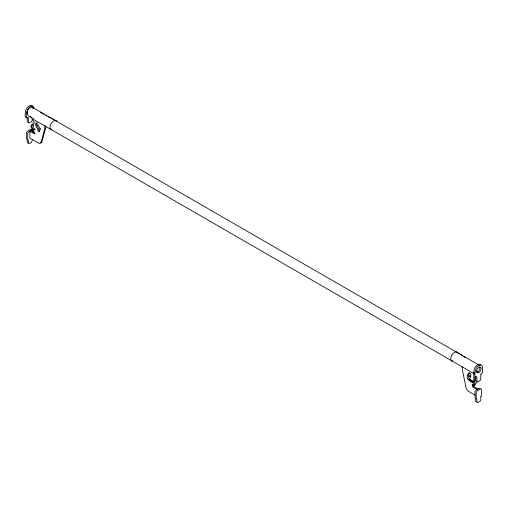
<?xml version="1.0" encoding="UTF-8"?>
<svg xmlns="http://www.w3.org/2000/svg" width="508" height="508" viewBox="0 0 508 508"><rect width="100%" height="100%" fill="white"/><g stroke="black" fill="none" stroke-linecap="round" stroke-linejoin="round"><path stroke-width="0.76" d="M33.191 119.234L33.331 132.105M468.3 377.793L468.325 375.012L469.538 372.885M472.256 385.693L472.707 386.956L477.202 389.553M32.277 118.256L32.201 120.491L31.598 121.539L29.096 122.98L28.492 122.638L28.315 117.621L26.6 118.015C25.673 113.671 27.007 106.312 32.569 106.045L34.093 107.607M32.271 139.783L31.591 142.265L29.108 143.701L28.499 143.339L28.315 139.992L27.724 139.719L27.724 133.445L28.677 131.934L31.471 130.219L32.512 130.01L32.969 130.416M34.792 121.844L34.868 123.317L36.633 127.584M474.897 381.178L474.656 380.365M469.455 379.07L470.795 376.434L470.745 373.704C467.843 370.389 465.9 378.631 468.351 379.895L469.119 379.73M40.551 129.686L40.665 128.194M474.809 384.854L477.075 381.876M469.544 376.441L470.3 375.92M32.614 124.168L31.318 124.93L30.867 125.87L33.204 132.27M32.982 124.974L31.947 125.59L31.782 126.492L33.985 131.921M33.458 108.623A4.496 2.597 -60 0 0 29.248 108.242A4.496 2.597 -60 0 0 27.572 114.484L28.683 116.091L31.445 117.685L31.909 117.412L30.251 116.459M44.888 125.984L44.812 128.365L41.154 142.037A4.242 2.445 60 0 1 38.259 142.932L29.896 138.106L29.896 131.299L30.797 130.785L35.293 133.375M25.698 117.494L25.4 117.323C24.473 112.979 25.806 105.62 31.369 105.353L32.302 105.874M34.696 129.934L35.16 129.889L34.69 128.689L34.227 128.734L34.227 129.356M471.945 381.445L472.872 381.984L472.872 382.607L471.938 382.06M36.671 122.942L36.22 123.203L36.22 124.473M480.809 364.814L479.876 364.3C476.733 364.166 474.637 367.5 473.907 370.186L473.774 386.391L472.726 385.451M457.568 352.704L462.432 355.492M456.248 351.942L479.088 365.106M31.915 106.972L56.699 121.304A5.118 2.953 -60 0 0 51.003 123.723A5.118 2.953 -60 0 0 51.752 129.864L32.41 118.84M40.259 112.274L43.593 114.198M45.593 115.354L46.927 116.122M48.26 116.891L49.587 117.659M463.639 356.673L464.972 357.441M476.091 371.1L477.749 372.053M50.432 129.102L452.59 361.29A5.118 2.953 -60 0 1 451.841 355.143A5.118 2.953 -60 0 1 457.537 352.723L49.905 117.361M27.896 122.288L27.292 121.945L27.14 117.646M476.402 381.235L475.799 380.886L475.647 376.587M474.186 385.75L474.809 385.591L474.809 377.044M478.104 389.033L473.608 386.436L473.158 385.655M29.896 131.299L34.709 133.922L34.379 132.372M475.272 395.243L468.846 391.528A4.242 2.445 60 0 1 465.95 387.293L462.286 369.392L462.216 366.928M451.301 360.502L474.231 373.888A1.632 0.94 -60 0 1 473.907 373.659L473.265 372.732M469.576 379.031L473.964 381.673M468.979 379.66L473.488 382.372M476.409 401.955L475.805 401.587L475.621 398.24L475.031 397.974L475.031 391.693L475.983 390.182L478.777 388.468L479.819 388.264L480.276 388.664M27.908 143.008L27.305 142.646L27.115 139.3L26.524 139.027L26.524 132.753L27.476 131.242L30.27 129.527L31.312 129.318L31.769 129.724M471.126 382.422L468.205 379.216M39.649 131.35L38.881 130.296M468.916 378.701L471.246 381.343M473.729 372.459L474.262 373.221M31.445 117.685L32.087 118.612A1.632 0.94 -60 0 0 33.331 118.535M468.243 374.167L469.856 376.688M38.341 124.689L39.675 128.568L39.573 131.839L38.291 131.42L37.02 127.826M38.64 129.546L37.205 125.063L37.122 122.682M36.22 125.101L36.303 125.578M45.783 126.067L45.714 127.845L42.05 141.516A4.242 2.445 60 0 1 40.424 142.818M479.603 366.833A3.181 1.835 -60 0 1 479.241 370.173A3.181 1.835 -60 0 1 476.529 372.154M27.61 113.252A3.924 2.267 -60 0 1 27.578 112.23M32.271 107.658A3.924 2.267 -60 0 1 32.804 108.198M480.885 374.218L480.708 379.432L480.104 380.479L477.596 381.927L476.993 381.578L476.815 376.568L475.107 376.955C474.18 372.618 475.513 365.252 481.07 364.992L482.6 366.554L482.6 372.631L480.885 374.218M480.885 396.583L480.695 400.152L480.092 401.212L477.609 402.647L477.006 402.279L476.815 398.932L476.231 398.666L476.231 392.386L477.183 390.874L480.524 388.95L481.476 389.357L481.476 395.637L480.885 396.583M472.25 384.054L472.173 384.435L473.031 384.435L472.25 384.054M33.649 130.238L33.503 130.562L33.026 129.813L33.649 130.238M478.853 372.542A3.181 1.835 -60 0 0 480.797 367.525A3.181 1.835 -60 0 0 476.904 369.773A3.181 1.835 -60 0 0 478.853 372.542"/></g></svg>
